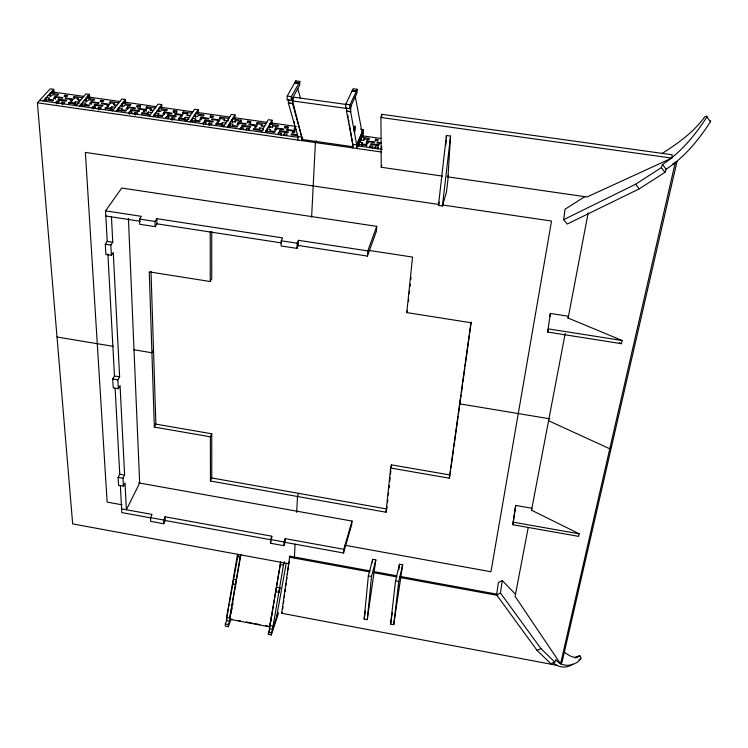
<?xml version="1.0" encoding="UTF-8"?>
<svg xmlns="http://www.w3.org/2000/svg" width="748" height="748" viewBox="0 0 748 748"><rect width="100%" height="100%" fill="white"/><g stroke="black" fill="none" stroke-linecap="round" stroke-linejoin="round"><path stroke-width="1.12" d="M216.322 124.972L216.331 123.196L221.567 123.934L222.408 122.597L225.887 123.093M218.117 122.158L218.126 120.381L211.534 119.446L211.946 118.81L219.931 119.951L218.612 122.008L217.21 121.812L218.126 120.381M220.146 118.979L220.155 117.212L228.804 118.436M221.558 125.72L221.567 123.934M222.399 125.271L222.408 122.597M224.596 120.896L224.615 119.119L219.407 118.38L220.155 117.212M228.449 120.765L228.458 118.988M226.896 619.653L225.298 623.963L225.279 626.123L228.308 626.702L231.076 619.138M229.589 127.188L229.617 123.626L233.096 124.121L232.273 125.468L237.527 126.216L236.985 127.104L228.234 125.86M229.945 125.683L229.963 123.906M237.527 554.333L226.616 617.324L226.56 620.56L229.58 621.139L229.617 617.96L240.547 554.894M226.981 618.353L226.99 616.763M232.198 122.055L232.217 119.39L233.385 117.567L266.821 122.307M232.478 122.513L232.516 118.96L241.183 120.194L241.165 121.961M228.308 626.702L228.327 624.543L230.319 619.12M234.956 118.502L234.994 114.968L231.31 114.444L223.615 126.721M235.227 122.41L235.246 120.634L240.473 121.372L241.183 120.194M238.191 125.215L238.229 122.55L246.251 123.691L245.868 124.327L239.248 123.383L238.369 124.823L236.966 124.617L238.229 122.55M240.865 129.348L240.893 127.562L243.698 127.964L242.801 129.46M242.221 127.104L242.24 125.318L250.767 126.534L250.262 127.384L241.735 126.169L242.24 125.318M246.606 130.171L246.634 128.385L249.439 128.778L249.411 130.563M247.747 122.906L247.784 121.129L250.692 121.541L250.655 123.317M255.395 127.469L255.433 125.692L248.794 124.748L249.168 124.103L257.209 125.243L256.003 127.328L254.591 127.132L255.433 125.692M257.265 124.252L257.303 122.476L266.017 123.71M259.762 130.601L259.827 127.927L263.324 128.422L263.287 130.208M261.809 126.188L261.856 124.411L256.611 123.663L257.303 122.476M266.372 131.872L266.419 130.087L265.839 131.171M267.017 131.639L267.083 128.965L270.589 129.46L269.832 130.816L275.124 131.573L274.628 132.471L265.811 131.218M267.307 131.9L267.382 129.226M269.402 127.338L269.476 124.673L270.542 122.831L296.367 126.487M271.926 123.738L272.029 120.204L268.317 119.68L261.239 132.087M272.515 127.702L272.562 125.926L277.826 126.674L278.48 125.477L269.748 124.243L269.654 127.796L270.449 126.384M275.563 130.535L275.647 127.871L283.726 129.021L283.37 129.666L276.704 128.712L275.9 130.161L274.488 129.965L275.647 127.871M278.508 134.724L278.565 132.929L281.388 133.331L281.323 135.126M279.743 132.452L279.799 130.666L288.382 131.891L287.924 132.742L279.331 131.517L279.799 130.666M284.277 135.547L284.343 133.761L287.167 134.163L286.362 135.678M285.063 128.198L285.128 126.421L288.055 126.842L287.989 128.619M138.445 482.843L351.99 521.066L343.818 549.294L285.231 538.644L285.063 542.347L283.922 545.685L270.477 543.226L270.608 539.523L271.795 536.204L165.149 516.803L163.662 520.038L163.775 523.75L150.638 521.356L150.498 517.644L152.022 514.418L121.615 508.892M105.571 210.861L141.335 216.322L139.511 219.099L139.698 224.26L155.163 226.635L155.014 221.473L156.79 218.687L282.604 237.892L281.239 240.781L281.052 245.952L296.956 248.392L298.256 245.484L298.489 240.323L367.829 250.907L376.758 226.354L121.718 188.047L105.571 210.861L107.216 241.417L105.309 244.222L105.87 254.423L111.387 255.292L113.266 252.459L119.615 376.833L117.875 379.872L118.334 388.708L113.191 387.829L112.714 378.993L114.463 375.964L107.89 253.918M294.619 82.925L287.232 96.071L287.092 99.961L291.206 100.531L299.649 85.253L299.808 81.42L295.778 80.868L294.619 82.925L298.873 83.449L299.808 81.42M271.72 538.046L271.795 536.204M271.337 634.94L271.421 632.789L278.069 612.556L277.985 614.706L271.337 634.94L268.28 634.351L269.804 627.834M288.466 99.615L288.345 103.018L297.919 136.51L297.807 140.091M280.528 562.253L269.504 628.759L272.553 629.339L283.455 565.058M288.85 101.279L288.924 99.391M291.206 100.531L291.346 96.642L298.873 83.449M302.688 138.623L301.659 140.643L301.818 137.071L292.496 103.523L288.345 103.018L292.431 103.589L292.655 97.913M292.936 132.817L293.001 131.031L286.316 130.077L286.662 129.432L294.759 130.582L294.693 132.368M295.703 82.776L295.778 80.868M294.647 129.563L294.712 127.786L294.086 128.983L296.199 129.282M297.405 135.968L297.48 134.182M283.922 545.685L284.081 541.982L285.231 538.644M296.956 248.392L297.18 243.222L298.489 240.323M280.406 564.497L283.483 565.058L283.586 562.814M294.385 557.877L295.067 544.245M296.685 512.408L297.489 496.485L298.574 493.343M311.617 217.182L315.385 142.559L316.226 140.848M445.883 144.841L446.154 140.175M446.294 137.838L446.434 135.51L450.548 136.089L447.977 176.902L448.445 175.303L446.472 192.068L442.414 206.009L438.44 205.429L446.434 135.51M357.189 89.293L356.375 91.359L352.121 90.835L345.81 104.206L345.567 108.105L349.718 108.684L356.918 93.135L357.189 89.293L353.112 88.732L352.093 91.219L355.16 91.639M346.446 111.125L350.644 111.63L346.446 111.125L346.661 107.712M349.718 108.684L349.98 104.785L356.375 91.359M350.578 111.704L350.962 106.02M352.589 147.917L352.841 144.345L346.474 111.05M350.644 111.63L356.703 144.897L356.487 148.478L361.995 134.696L362.21 136.519M357.806 146.814L357.937 145.018M358.479 145.916L358.675 143.223L358.227 144.336L366.398 145.551L366.782 144.626L361.864 143.925L361.733 145.72M359.003 144.747L359.199 142.073L362.453 142.531L361.864 143.925M359.19 145.009L359.442 141.428M360.04 141.596L360.171 139.811L363.416 140.269L363.996 138.904L368.886 139.596L369.39 138.371L361.275 137.221L361.088 139.895M360.106 142.111L360.302 139.437M360.863 140.344L361.901 135.771L380.9 138.464M361.686 136.893L361.995 134.696M362.032 136.94L362.163 135.164M362.256 145.215L362.387 143.429M362.799 136.622L363.35 129.554L360.489 129.152M363.865 140.689L363.996 138.904M366.772 143.523L366.969 140.848L374.477 141.914L374.215 142.578L368.007 141.69L367.39 143.177L366.071 142.99L366.969 140.848M366.651 146.421L366.782 144.626M367.876 143.476L368.007 141.69M369.905 147.767L370.045 145.972L372.672 146.346L372.532 148.141M375.431 141.035L375.571 139.25L378.292 139.633L377.796 140.867L375.066 140.474L375.571 139.25M375.272 148.534L375.421 146.739L378.049 147.113L377.899 148.908M285.063 542.347L343.519 552.996L343.818 549.294M298.256 245.484L367.418 256.078L367.829 250.907M351.99 521.066L351.682 524.731L343.519 552.996M376.758 226.354L376.338 231.431L367.418 256.078M364.154 619.082L368.343 575.885L372.682 559.345L375.833 559.915L367.259 619.671L364.154 619.082L365.342 611.079M372.364 562.618L372.682 559.345M367.259 619.671L371.541 576.474L375.833 559.915M210.394 436.804L154.35 427.089L155.864 424.116L211.759 433.784L210.394 436.804L210.431 481.029L386.033 512.212L390.624 468.024L391.475 464.854L449.987 474.971L449.314 478.187L390.624 468.024M449.314 478.187L470.903 322.725L406.781 312.589L412.55 257.069L368.923 250.412M386.033 512.212L387.118 506.667M387.604 502.02L387.838 499.701M388.324 495.054L388.567 492.736M389.054 488.089L389.297 485.761M389.783 481.114L390.138 477.626M390.503 474.148L390.867 470.66M391.111 468.341L391.475 464.854M408.492 301.556L408.735 299.247M409.334 293.478L409.577 291.168M410.054 286.549L410.297 284.24M410.783 279.621L411.017 277.312M447.145 176.78L587.021 196.986L671.779 158.099L672.153 154.761L381.714 114.294L380.919 117.483L381.256 167.262L442.517 176.117M390.606 624.066L395.533 580.887L399.497 564.235L402.667 564.815L393.719 624.655L390.606 624.066L392.354 612.603M398.871 569.696L399.497 564.235M393.719 624.655L398.749 581.476L402.667 564.815M442.414 206.009L450.548 136.089M556.839 665.318L281.659 613.267L289.794 556.175L370.223 570.93M282.735 608.741L283.043 606.46M283.501 603.028L283.81 600.747M284.268 597.315L284.577 595.034M285.035 591.603L285.343 589.321M285.801 585.89L286.11 583.599M286.419 581.318L286.877 577.886M287.344 574.464L287.643 572.173M287.952 569.892L288.41 566.46M288.719 564.179L289.027 561.888M289.485 558.466L289.794 556.175M710.161 120.858A2.553 0.87 -36.8 0 1 710.469 121.709C698.669 139.941 684.523 157.276 666.122 169.198L664.925 172.358L639.241 188.861L567.236 224.035L563.637 219.678L565.077 209.188L585.188 196.434M547.676 332.047L550.369 313.44L568.349 316.245L568.134 318.04L622.13 340.508L621.429 343.687L547.676 332.047L548.247 328.868L622.13 340.508M450.146 473.83L450.623 470.399M450.941 468.117L453.643 448.697M453.961 446.406L458.085 416.711M458.402 414.42L461.114 394.925M461.441 392.616L462.563 384.519M462.881 382.2L464.817 368.315M465.134 366.006L469.314 335.927M469.641 333.608L471.249 322.042M512.81 524.741L515.699 505.433L531.772 508.238L531.519 510.192L579.195 533.81L578.634 536.363L512.81 524.741L515.699 505.433M554.829 662.102L540.944 648.619L500.459 593.014L502.291 580.57L498.449 582.393L496.588 594.838L537.017 650.321L550.902 663.775L554.829 662.102L555.736 659.708C562.234 667.824 574.707 666.72 580.85 658.782A1.851 0.813 65.6 0 0 579.878 655.809L575.053 657.96M269.832 625.758L280.827 561.944M278.695 592.453L280.004 587.489L279.2 592.173L275.638 591.883M269.635 626.899L229.673 619.279L235.723 584.412L232.665 583.842L233.722 579.074M235.695 584.412L240.893 554.595M231.263 613.36L231.581 611.509M231.908 609.648L232.226 607.797M232.712 605.01L233.03 603.159M269.972 624.954L271.991 613.519M227.196 615.632L228.421 608.797M228.823 606.516L229.234 604.244M229.636 601.962L232.89 583.749M233.928 577.924L237.415 558.373M276.573 617.119L286.204 563.384M549.799 316.591L550.369 313.44M528.228 527.49L515.101 596.362L560.561 663.869L562.103 661.961L676.987 161.493L672.527 164.177M531.51 510.267L565.189 333.514M568.031 318.592L588.152 213.002M349.335 124.224L353.103 146.748L302.248 139.483L302.641 137.679M460.31 400.713L459.637 403.836L549.892 418.815M302.248 139.483L292.618 100.933L293.45 97.137L346.333 104.486M560.561 663.869L675.182 162.971M381.256 167.262L381.751 165.196M406.781 312.589L407.361 310.626M438.44 205.429L439.394 202.212M268.28 634.351L269.729 629.984M283.483 565.058L284.567 561.757M270.477 543.226L271.066 541.561M238.285 554.399L237.49 556.577L240.51 557.138M237.621 557.223L238.416 555.147M563.637 219.678L635.585 184.242L661.269 167.664L662.476 164.504C680.876 152.536 695.06 135.21 706.916 116.978L710.469 121.709M381.62 147.73L381.994 146.795M377.422 148.665L378.049 147.113M374.785 148.291L375.421 146.739M372.036 147.898L372.672 146.346M369.409 147.524L370.045 145.972M362.219 134.818L363.061 133.069M210.431 481.029L211.759 477.963L211.759 433.784M352.804 144.336L356.74 144.906L362.06 132.461L355.309 96.614M356.74 144.906L363.35 129.554M226.588 617.38L229.673 617.904M163.775 523.75L165.252 520.515L165.149 516.803M115.127 388.268L119.755 474.223L118.109 477.383L118.549 485.284L123.411 486.153L125.028 482.984L126.393 509.762L139.661 483.058L128.432 218.407M123.411 486.153L122.999 478.253L124.626 475.092L120.063 385.65L118.334 388.708M294.759 130.582L293.655 132.686L292.234 132.489L293.001 131.031M154.35 427.089L149.273 271.889L210.253 281.529L211.74 278.742L211.731 231.543M283.529 135.276L284.343 133.761M288.055 126.842L287.419 128.039L284.483 127.618L285.128 126.421M280.565 134.846L281.388 133.331M277.742 134.444L278.565 132.929M153.508 349.896L151.919 352.766L133.705 349.746M272.562 125.926L271.823 127.263L268.326 126.758M281.659 613.267L282.276 612.173M265.016 132.63L272.029 120.204M259.827 127.927L259.051 129.282L253.768 128.525L253.245 129.423L262.043 130.676M261.856 124.411L261.089 125.729L264.577 126.225M248.56 130.283L249.439 128.778M228.262 125.814L232.217 119.39M245.746 129.881L246.634 128.385M250.692 121.541L249.991 122.719L247.074 122.307L247.784 121.129M239.996 129.058L240.893 127.562M235.246 120.634L234.442 121.943L230.964 121.457M227.364 127.254L234.994 114.968M155.163 226.635L156.94 223.83L156.79 218.687M224.615 119.119L223.783 120.428L227.252 120.924M216.331 123.196L215.761 124.084L224.494 125.327M211.03 124.925L211.983 123.439L209.197 123.046L208.234 124.523M205.317 124.112L206.28 122.625L203.503 122.233L202.53 123.71M210.712 115.865L209.945 117.034L212.834 117.445L213.591 116.277L210.712 115.865L210.712 117.642M204.961 120.017L204.41 120.849L212.881 122.055L213.423 121.213L204.961 120.017L204.971 121.793M201.081 117.268L199.725 119.315L201.119 119.521L202.054 118.1L208.636 119.035L209.047 118.399L201.081 117.268L201.1 119.932M111.387 255.292L110.854 245.092L112.752 242.277L111.452 216.864M195.004 121.933L194.985 120.148L195.873 118.82L192.423 118.334L192.451 120.998M189.992 121.924L198.229 109.769L194.564 109.245L186.271 121.391M184.382 120.419L184.354 118.633L185.27 117.314L188.72 117.81L188.739 119.587M191.871 113.2L183.279 111.976L182.475 113.135L187.636 113.874L186.748 115.173L190.188 115.66M184.354 118.633L179.155 117.894L178.548 118.773L187.215 120.007M181.091 115.117L180.109 116.529L181.502 116.725L182.914 114.687L174.995 113.565L174.546 114.192L181.091 115.117L181.119 116.894M173.77 119.605L174.798 118.137L172.04 117.745L171.002 119.213M176.762 111.05L175.948 112.209L173.078 111.807L173.901 110.648L176.762 111.05L176.799 112.826M168.104 118.801L169.142 117.333L166.383 116.94L165.336 118.399M167.954 114.743L167.356 115.575L175.761 116.772L176.35 115.94L167.954 114.743L167.991 116.52M164.205 112.032L162.746 114.051L164.13 114.257L165.14 112.855L171.666 113.78L172.115 113.154L164.205 112.032L164.27 114.696M158.015 116.66L157.968 114.874L158.922 113.565L155.5 113.079L155.565 115.744M152.891 116.623L161.727 104.598L158.09 104.094L149.189 116.099M147.468 115.155L147.421 113.378L148.394 112.069L151.816 112.555M155.191 107.993L146.664 106.786L145.804 107.936L150.937 108.656L149.974 109.947L153.387 110.433M147.421 113.378L142.251 112.639L141.596 113.509L150.198 114.734M144.327 109.891L143.279 111.284L144.654 111.48L146.169 109.47L138.305 108.348L137.828 108.965L144.327 109.891L144.383 111.667M136.781 114.332L137.884 112.873L135.145 112.49L134.032 113.939M140.203 105.87L139.324 107.011L136.473 106.609L137.352 105.468L140.203 105.87L140.259 107.637M131.152 113.528L132.265 112.078L129.526 111.686L128.413 113.135M131.209 109.517L130.573 110.33L138.913 111.527L139.539 110.704L131.209 109.517L131.274 111.293M127.599 106.833L126.029 108.834L127.412 109.03L128.488 107.637L134.977 108.563L135.444 107.946L127.599 106.833L127.702 109.489M121.298 111.415L121.223 109.638L122.242 108.348L118.838 107.862L118.951 110.526M116.052 111.368L125.477 99.475L121.868 98.97L112.387 110.844M110.826 109.928L110.741 108.151L111.779 106.852L115.183 107.338M118.782 102.831L110.321 101.625L109.395 102.766L114.491 103.486L113.472 104.757L116.856 105.234M110.741 108.151L105.618 107.422L104.916 108.282L113.462 109.498M107.824 104.701L106.702 106.076L108.077 106.272L109.685 104.281L101.878 103.177L101.373 103.785L107.824 104.701L107.908 106.478M100.064 109.086L101.242 107.656L98.512 107.263L97.334 108.694M80.662 104.767L81.504 103.748L81.607 105.524M94.482 108.292L95.66 106.861L92.939 106.468L91.752 107.899M101.073 100.316L100.138 101.448L102.962 101.85L103.897 100.718L101.073 100.316L101.167 102.083M94.725 104.327L94.052 105.131L102.336 106.31L103 105.505L94.725 104.327L94.818 106.094M91.247 101.663L89.582 103.645L90.947 103.841L92.098 102.467L98.54 103.383L99.045 102.775L91.247 101.663L91.406 104.318M84.842 106.216L84.73 104.44L85.814 103.159L82.439 102.682L82.654 106.225M87.6 98.025L87.488 96.268L89.489 94.388L85.908 93.883L75.838 105.627M79.484 106.151L87.488 96.268M74.454 104.739L74.333 102.962L75.436 101.681L78.811 102.167L78.923 103.935M82.635 97.698L74.23 96.511L73.248 97.633L78.306 98.353L77.222 99.606L80.588 100.082M74.333 102.962L69.246 102.233L68.507 103.084L76.988 104.299M71.584 99.549L70.396 100.915L71.752 101.111L73.463 99.138L65.712 98.035L65.179 98.643L71.584 99.549L71.705 101.317M63.608 103.888L64.852 102.467L62.149 102.083L60.906 103.495M83.776 96.37L51.519 91.798L43.178 100.971M58.064 103.093L59.316 101.681L56.614 101.289L55.352 102.71M65.048 95.211L64.057 96.324L66.862 96.726L67.853 95.604L65.048 95.211L65.169 96.969M58.503 99.166L57.792 99.97L66.02 101.139L66.722 100.335L58.503 99.166L58.634 100.943M55.156 96.539L53.398 98.493L54.754 98.689L55.969 97.334L62.365 98.24L62.897 97.633L55.156 96.539L55.361 99.185M50.518 95.763L50.312 93.117L53.753 89.339L50.2 88.834L37.4 102.813L72.668 523.909L288.298 563.637M611.453 446.995L609.779 448.781L548.565 420.741M579.513 655.8C574.492 659.689 568.097 655.08 564.039 651.845M572.79 663.99C567.012 668.665 558.363 667.824 553.193 662.644M661.7 153.733C677.623 143.625 693.461 132.387 704.653 116.978A2.562 0.86 -36.8 0 1 706.916 116.978M229.673 619.279L232.572 619.363M496.588 594.838L500.459 593.014M537.017 650.321L540.944 648.619M232.665 583.842L233.283 583.58M575.661 657.427L579.878 655.809M578.924 659.596L580.85 658.782M294.852 82.514L298.891 83.065M352.317 90.415L356.403 90.975M287.232 96.071L291.346 96.642M345.81 104.206L349.98 104.785M292.618 100.933L346.698 108.469M380.919 117.483L671.779 158.099M119.858 101.485L87.376 96.875L85.861 98.624L86.02 101.27M156.201 106.627L123.485 101.99L122.055 103.757L122.167 106.412M192.806 111.817L159.857 107.151L158.511 108.928L158.585 111.583M229.683 117.043L196.481 112.34L195.237 114.135L195.256 116.8M50.312 93.117L58.681 94.304L57.68 95.426L52.641 94.706L51.519 95.95L48.171 95.473M84.206 100.597L87.581 101.073L88.638 99.821L93.715 100.541L94.659 99.409L86.235 98.212L86.45 101.747M120.503 105.758L123.897 106.235L124.897 104.963L130.012 105.692L130.9 104.552L122.41 103.346L122.569 106.88M157.061 110.947L160.474 111.433L161.418 110.152L166.561 110.882L167.393 109.722L158.847 108.516L158.941 112.05M193.882 116.183L197.322 116.669L198.201 115.37L203.381 116.108L204.157 114.94L195.546 113.715L195.574 117.258M381.508 142.915L377.216 142.298L376.945 142.962L381.087 143.551M157.968 114.874L163.148 115.613L162.512 116.492L153.892 115.257L154.668 114.163L154.714 115.949M194.985 120.148L200.202 120.896L199.613 121.774L190.927 120.54L191.647 119.437L191.666 121.213M296.806 134.659L291.496 133.901L291.009 134.808L297.657 135.753M84.73 104.44L89.835 105.169L89.124 106.029L80.625 104.814M121.223 109.638L126.356 110.377L125.683 111.237L117.127 110.021L117.95 108.937L118.034 110.713M44.384 99.643L52.818 100.849L53.575 100.008L48.508 99.278L49.658 98.016L46.301 97.539L46.507 100.195M297.919 136.51L301.818 137.071M39.56 100.456L298.171 137.361M356.983 145.748L382.34 149.376M37.4 102.813L381.321 151.984M438.693 204.419L85.375 152.414L107.132 502.114L122.055 504.825M442.152 204.933L551.528 221.034L490.959 571.753L344.921 545.264M139.511 219.099L155.014 221.473M281.239 240.781L297.18 243.222M105.851 216.004L140.372 221.296M156.94 223.83L281.257 242.876M107.216 241.417L112.752 242.277M105.309 244.222L110.854 245.092M57.016 337.021L113.21 346.343M114.463 375.964L119.615 376.833M112.714 378.993L117.875 379.872M513.268 522.188L579.195 533.81M211.759 477.963L386.875 508.995M119.755 474.223L124.626 475.092M118.109 477.383L122.999 478.253M150.498 517.644L163.662 520.038M270.608 539.523L284.081 541.982M151.031 517.925L121.821 512.595L120.363 485.602M165.252 520.515L271.655 539.897M374.823 571.781L396.655 575.782M400.105 576.418L496.616 594.118M289.186 557.157L369.39 571.883M373.972 572.725L396.889 576.923M400.32 577.559L497.71 595.436M368.343 575.885L371.541 576.474M395.533 580.887L398.749 581.476M233.479 579.176L236.536 579.747M276.451 587.199L279.5 587.769M269.617 625.59L272.73 626.113M238.266 620.447L240.547 620.887M246.242 621.971L251.936 623.056M254.217 623.495L259.911 624.58M265.605 625.665L267.887 626.095M225.298 623.963L228.327 624.543M268.364 632.2L271.421 632.789M619.269 342.79L621.429 343.687M502.291 580.57L515.475 594.211M635.585 184.242L639.241 188.861M662.476 164.504L666.122 169.198M661.269 167.664L664.925 172.358M297.76 88.675L300.565 98.54M293.871 121.363L294.329 123.168M347.829 115.22L348.203 117.473M348.577 119.727L348.961 121.98M45.31 98.586L45.45 100.363M49.92 93.519L50.125 96.174M53.753 89.339L53.959 91.976M52.369 90.863L52.5 92.621M56.614 101.289L56.811 103.953M62.149 102.083L62.346 104.748M69.246 102.233L69.368 104.009M75.436 101.681L75.613 104.346M74.23 96.511L74.342 98.278M78.306 98.353L78.418 100.12M88.18 95.931L88.283 97.689M87.825 95.875L87.927 97.642M92.939 106.468L93.089 109.133M89.489 94.388L89.695 97.913M98.512 107.263L98.661 109.928M105.618 107.422L105.711 109.199M110.321 101.625L110.405 103.402M111.779 106.852L111.91 109.517M114.491 103.486L114.575 105.253M124.243 101.036L124.318 102.803M123.934 101.429L124.009 103.187M125.477 99.475L125.627 103M129.526 111.686L129.628 114.36M135.145 112.49L135.238 115.155M137.352 105.468L137.417 107.235M142.251 112.639L142.316 114.416M148.394 112.069L148.478 114.734M146.664 106.786L146.72 108.553M146.169 109.47L146.225 111.246M151.012 271.459L155.864 424.116M150.937 108.656L150.984 110.433M161.727 104.598L161.811 108.133M166.383 116.94L166.421 118.717M172.04 117.745L172.087 120.419M173.901 110.648L173.929 112.415M179.155 117.894L179.183 119.68M183.279 111.976L183.307 113.752M185.27 117.314L185.298 119.989M187.636 113.874L187.664 115.641M381.714 114.294L381.723 116.613M198.229 109.769L198.248 113.294M203.503 122.233L203.512 124.907M210.207 231.945L210.253 281.529M209.197 123.046L209.206 125.72M576.035 657.436A1.842 0.823 65.6 0 1 576.315 657.726M354.907 126.169L354.15 129.881L354.58 132.564L355.337 128.871L354.907 126.169M378.984 144.775L378.628 145.664L370.643 144.523L371.008 143.644L378.984 144.775"/></g></svg>
